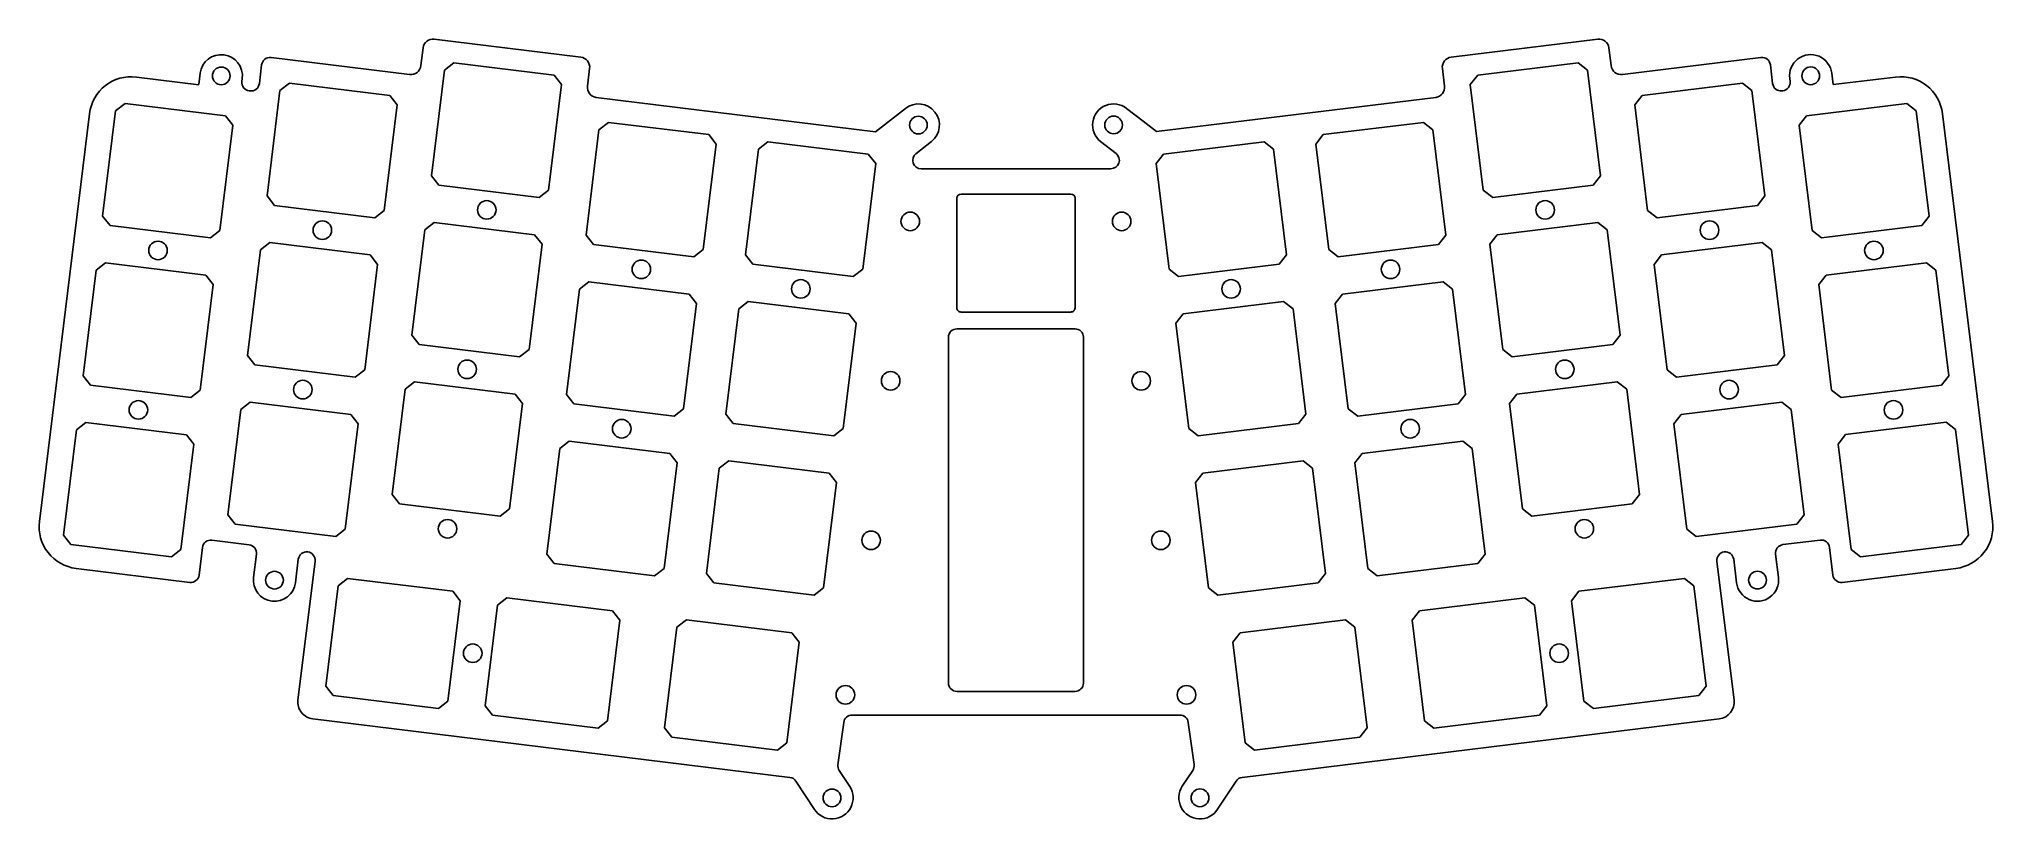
# Model space of a CAD drawing. Extents: x 7 to 239, y 4 to 96.
import ezdxf

# ---------------------------------------------------------------- set-up
doc = ezdxf.new("R2010")
doc.units = 0
doc.layers.add('BLACK', color=7, linetype='CONTINUOUS')

msp = doc.modelspace()

# ---------------------------------------------------------------- linework, layer by layer
at = {"layer": 'BLACK', "linetype": 'CONTINUOUS'}
for p, q in [((54.157906, 96.004368), (71.527466, 93.871655)), ((174.711448, 93.875714), (192.081008, 96.008427)), ((33.416153, 90.736687), (33.689591, 92.963664)), ((34.804007, 93.834341), (51.225858, 91.817991)), ((52.563161, 92.862801), (52.82061, 94.959557)), ((56.466225, 93.190969), (55.35181, 92.320292)), ((68.376779, 91.728537), (56.466225, 93.190969)), ((189.762698, 93.190969), (177.852144, 91.728537)), ((189.762698, 93.190969), (190.877113, 92.320292)), ((193.418304, 94.963616), (193.675753, 92.86686)), ((195.013056, 91.82205), (211.434907, 93.8384)), ((212.549323, 92.967723), (212.822761, 90.740746)), ((18.84751, 91.51431), (26.240876, 90.606519)), ((26.407118, 91.960448), (26.24132, 90.610136)), ((31.351034, 90.990252), (31.394962, 91.348018)), ((36.977818, 90.785579), (35.863403, 89.914902)), ((48.888372, 89.323147), (36.977818, 90.785579)), ((55.35181, 92.320292), (53.816256, 79.814211)), ((67.711902, 78.10804), (69.247456, 90.614121)), ((69.247456, 90.614121), (68.376779, 91.728537)), ((72.572278, 92.534357), (72.314828, 90.437602)), ((173.924086, 90.441661), (173.666636, 92.538416)), ((176.981467, 90.614121), (177.852144, 91.728537)), ((176.981467, 90.614121), (178.517021, 78.10804)), ((192.412667, 79.814211), (190.877113, 92.320292)), ((209.251105, 90.785579), (197.340551, 89.323147)), ((209.251105, 90.785579), (210.36552, 89.914902)), ((214.843952, 91.352077), (214.88788, 90.994311)), ((219.997594, 90.614195), (219.831796, 91.964507)), ((219.998038, 90.610578), (227.391404, 91.518369)), ((17.489411, 88.380189), (16.374996, 87.509512)), ((29.399965, 86.917757), (17.489411, 88.380189)), ((32.22171, 89.875836), (32.301737, 89.86601)), ((35.863403, 89.914902), (34.327849, 77.408821)), ((48.223495, 75.70265), (49.759049, 88.208731)), ((49.759049, 88.208731), (48.888372, 89.323147)), ((73.359641, 89.100304), (106.47762, 85.033926)), ((139.761294, 85.037985), (172.879273, 89.104363)), ((196.469874, 88.208731), (197.340551, 89.323147)), ((196.469874, 88.208731), (198.005428, 75.70265)), ((211.901074, 77.408821), (210.36552, 89.914902)), ((213.937177, 89.870069), (214.017204, 89.879895)), ((228.739512, 88.380189), (216.828958, 86.917757)), ((228.739512, 88.380189), (229.853927, 87.509512)), ((7.338548, 38.808886), (13.275432, 87.160926)), ((16.374996, 87.509512), (14.839442, 75.003431)), ((28.735088, 73.29726), (30.270642, 85.803341)), ((30.270642, 85.803341), (29.399965, 86.917757)), ((74.793826, 86.142357), (73.679411, 85.27168)), ((86.70438, 84.679925), (74.793826, 86.142357)), ((106.47762, 85.033926), (110, 87.791113)), ((136.238914, 87.795175), (138.184192, 86.270154)), ((138.184192, 86.270154), (139.761294, 85.037985)), ((171.435096, 86.142357), (159.524542, 84.679925)), ((171.435096, 86.142357), (172.549511, 85.27168)), ((215.958281, 85.803341), (216.828958, 86.917757)), ((215.958281, 85.803341), (217.493835, 73.29726)), ((231.389481, 75.003431), (229.853927, 87.509512)), ((232.963482, 87.164985), (238.900366, 38.812945)), ((73.679411, 85.27168), (72.143857, 72.765599)), ((86.039503, 71.059428), (87.575057, 83.565509)), ((87.575057, 83.565509), (86.70438, 84.679925)), ((93.70183, 83.820746), (92.587415, 82.950069)), ((105.612384, 82.358314), (93.70183, 83.820746)), ((113.084838, 83.856171), (111.254292, 82.426396)), ((134.985689, 82.429622), (133.154076, 83.86023)), ((152.527092, 83.820746), (140.616538, 82.358314)), ((152.527092, 83.820746), (153.641507, 82.950069)), ((158.653865, 83.565509), (159.524542, 84.679925)), ((158.653865, 83.565509), (160.189419, 71.059428)), ((174.085065, 72.765599), (172.549511, 85.27168)), ((92.587415, 82.950069), (91.051861, 70.443988)), ((104.947507, 68.737817), (106.483061, 81.243898)), ((106.483061, 81.243898), (105.612384, 82.358314)), ((139.745861, 81.243898), (140.616538, 82.358314)), ((139.745861, 81.243898), (141.281415, 68.737817)), ((155.177061, 70.443988), (153.641507, 82.950069)), ((54.686933, 78.699795), (53.816256, 79.814211)), ((111.869988, 80.638301), (134.370279, 80.641527)), ((191.54199, 78.699795), (192.412667, 79.814211)), ((35.198526, 76.294405), (34.327849, 77.408821)), ((54.686933, 78.699795), (66.597487, 77.237363)), ((67.711902, 78.10804), (66.597487, 77.237363)), ((116.114461, 64.141943), (116.114461, 77.141943)), ((116.614461, 77.641943), (129.614461, 77.641943)), ((130.114461, 77.141943), (130.114461, 64.141943)), ((178.517021, 78.10804), (179.631436, 77.237363)), ((179.631436, 77.237363), (191.54199, 78.699795)), ((211.030397, 76.294405), (211.901074, 77.408821)), ((15.710119, 73.889015), (14.839442, 75.003431)), ((35.198526, 76.294405), (47.10908, 74.831973)), ((48.223495, 75.70265), (47.10908, 74.831973)), ((54.144614, 74.282965), (53.030199, 73.412288)), ((66.055168, 72.820533), (54.144614, 74.282965)), ((192.084309, 74.282965), (180.173755, 72.820533)), ((192.084309, 74.282965), (193.198724, 73.412288)), ((198.005428, 75.70265), (199.119843, 74.831973)), ((199.119843, 74.831973), (211.030397, 76.294405)), ((230.518804, 73.889015), (231.389481, 75.003431)), ((15.710119, 73.889015), (27.620673, 72.426583)), ((28.735088, 73.29726), (27.620673, 72.426583)), ((34.656207, 71.877575), (33.541792, 71.006898)), ((46.566761, 70.415143), (34.656207, 71.877575)), ((53.030199, 73.412288), (51.494645, 60.906207)), ((66.925845, 71.706117), (66.055168, 72.820533)), ((73.014534, 71.651183), (72.143857, 72.765599)), ((173.214388, 71.651183), (174.085065, 72.765599)), ((179.303078, 71.706117), (180.173755, 72.820533)), ((194.734278, 60.906207), (193.198724, 73.412288)), ((211.572716, 71.877575), (199.662162, 70.415143)), ((211.572716, 71.877575), (212.687131, 71.006898)), ((217.493835, 73.29726), (218.60825, 72.426583)), ((218.60825, 72.426583), (230.518804, 73.889015)), ((33.541792, 71.006898), (32.006238, 58.500817)), ((47.437438, 69.300727), (46.566761, 70.415143)), ((65.390291, 59.200036), (66.925845, 71.706117)), ((73.014534, 71.651183), (84.925088, 70.188751)), ((86.039503, 71.059428), (84.925088, 70.188751)), ((91.922538, 69.329572), (91.051861, 70.443988)), ((154.306384, 69.329572), (155.177061, 70.443988)), ((160.189419, 71.059428), (161.303834, 70.188751)), ((161.303834, 70.188751), (173.214388, 71.651183)), ((179.303078, 71.706117), (180.838632, 59.200036)), ((198.791485, 69.300727), (199.662162, 70.415143)), ((214.222685, 58.500817), (212.687131, 71.006898)), ((14.053385, 68.601508), (12.517831, 56.095427)), ((15.1678, 69.472185), (14.053385, 68.601508)), ((27.078354, 68.009753), (15.1678, 69.472185)), ((27.949031, 66.895337), (27.078354, 68.009753)), ((45.901884, 56.794646), (47.437438, 69.300727)), ((72.472215, 67.234353), (71.3578, 66.363676)), ((84.382769, 65.771921), (72.472215, 67.234353)), ((91.922538, 69.329572), (103.833092, 67.86714)), ((104.947507, 68.737817), (103.833092, 67.86714)), ((141.281415, 68.737817), (142.39583, 67.86714)), ((142.39583, 67.86714), (154.306384, 69.329572)), ((173.756707, 67.234353), (161.846153, 65.771921)), ((173.756707, 67.234353), (174.871122, 66.363676)), ((198.791485, 69.300727), (200.327039, 56.794646)), ((218.279892, 66.895337), (219.150569, 68.009753)), ((231.061123, 69.472185), (219.150569, 68.009753)), ((231.061123, 69.472185), (232.175538, 68.601508)), ((233.711092, 56.095427), (232.175538, 68.601508)), ((26.413477, 54.389256), (27.949031, 66.895337)), ((71.3578, 66.363676), (69.822246, 53.857595)), ((85.253446, 64.657505), (84.382769, 65.771921)), ((91.380219, 64.912742), (90.265804, 64.042065)), ((103.290773, 63.45031), (91.380219, 64.912742)), ((154.848703, 64.912742), (142.938149, 63.45031)), ((154.848703, 64.912742), (155.963118, 64.042065)), ((160.975476, 64.657505), (161.846153, 65.771921)), ((176.406676, 53.857595), (174.871122, 66.363676)), ((218.279892, 66.895337), (219.815446, 54.389256)), ((83.717892, 52.151424), (85.253446, 64.657505)), ((90.265804, 64.042065), (88.73025, 51.535984)), ((104.16145, 62.335894), (103.290773, 63.45031)), ((129.614461, 63.641943), (116.614461, 63.641943)), ((142.067472, 62.335894), (142.938149, 63.45031)), ((157.498672, 51.535984), (155.963118, 64.042065)), ((160.975476, 64.657505), (162.51103, 52.151424)), ((52.365322, 59.791791), (51.494645, 60.906207)), ((102.625896, 49.829813), (104.16145, 62.335894)), ((115.115681, 19.651868), (115.115681, 60.651868)), ((116.115681, 61.651868), (130.115681, 61.651868)), ((131.115681, 60.651868), (131.11568, 19.65187)), ((142.067472, 62.335894), (143.603026, 49.829813)), ((193.863601, 59.791791), (194.734278, 60.906207)), ((32.876915, 57.386401), (32.006238, 58.500817)), ((52.365322, 59.791791), (64.275876, 58.329359)), ((65.390291, 59.200036), (64.275876, 58.329359)), ((180.838632, 59.200036), (181.953047, 58.329359)), ((181.953047, 58.329359), (193.863601, 59.791791)), ((213.352008, 57.386401), (214.222685, 58.500817)), ((13.388508, 54.981011), (12.517831, 56.095427)), ((32.876915, 57.386401), (44.787469, 55.923969)), ((45.901884, 56.794646), (44.787469, 55.923969)), ((200.327039, 56.794646), (201.441454, 55.923969)), ((201.441454, 55.923969), (213.352008, 57.386401)), ((232.840415, 54.981011), (233.711092, 56.095427)), ((13.388508, 54.981011), (25.299062, 53.518579)), ((26.413477, 54.389256), (25.299062, 53.518579)), ((50.708588, 54.504284), (49.173034, 41.998203)), ((51.823003, 55.374961), (50.708588, 54.504284)), ((63.733557, 53.912529), (51.823003, 55.374961)), ((64.604234, 52.798113), (63.733557, 53.912529)), ((70.692923, 52.743179), (69.822246, 53.857595)), ((175.535999, 52.743179), (176.406676, 53.857595)), ((181.624689, 52.798113), (182.495366, 53.912529)), ((194.40592, 55.374961), (182.495366, 53.912529)), ((194.40592, 55.374961), (195.520335, 54.504284)), ((197.055889, 41.998203), (195.520335, 54.504284)), ((219.815446, 54.389256), (220.929861, 53.518579)), ((220.929861, 53.518579), (232.840415, 54.981011)), ((31.220181, 52.098894), (29.684627, 39.592813)), ((32.334596, 52.969571), (31.220181, 52.098894)), ((44.24515, 51.507139), (32.334596, 52.969571)), ((45.115827, 50.392723), (44.24515, 51.507139)), ((63.06868, 40.292032), (64.604234, 52.798113)), ((70.692923, 52.743179), (82.603477, 51.280747)), ((83.717892, 52.151424), (82.603477, 51.280747)), ((89.600927, 50.421568), (88.73025, 51.535984)), ((156.627995, 50.421568), (157.498672, 51.535984)), ((162.51103, 52.151424), (163.625445, 51.280747)), ((163.625445, 51.280747), (175.535999, 52.743179)), ((181.624689, 52.798113), (183.160243, 40.292032)), ((201.113096, 50.392723), (201.983773, 51.507139)), ((213.894327, 52.969571), (201.983773, 51.507139)), ((213.894327, 52.969571), (215.008742, 52.098894)), ((216.544296, 39.592813), (215.008742, 52.098894)), ((11.737942, 49.692684), (10.202388, 37.186603)), ((12.852357, 50.563361), (11.737942, 49.692684)), ((24.762911, 49.100929), (12.852357, 50.563361)), ((25.633588, 47.986513), (24.762911, 49.100929)), ((43.580273, 37.886642), (45.115827, 50.392723)), ((89.600927, 50.421568), (101.511481, 48.959136)), ((102.625896, 49.829813), (101.511481, 48.959136)), ((143.603026, 49.829813), (144.717441, 48.959136)), ((144.717441, 48.959136), (156.627995, 50.421568)), ((201.113096, 50.392723), (202.64865, 37.886642)), ((220.602871, 47.990547), (221.473548, 49.104963)), ((233.384102, 50.567395), (221.473548, 49.104963)), ((233.384102, 50.567395), (234.498517, 49.696718)), ((236.034071, 37.190637), (234.498517, 49.696718)), ((24.098034, 35.480432), (25.633588, 47.986513)), ((69.036189, 47.455672), (67.500635, 34.949591)), ((70.150604, 48.326349), (69.036189, 47.455672)), ((82.061158, 46.863917), (70.150604, 48.326349)), ((82.931835, 45.749501), (82.061158, 46.863917)), ((163.297087, 45.749501), (164.167764, 46.863917)), ((176.078318, 48.326349), (164.167764, 46.863917)), ((176.078318, 48.326349), (177.192733, 47.455672)), ((178.728287, 34.949591), (177.192733, 47.455672)), ((220.602871, 47.990547), (222.138425, 35.484466)), ((81.396281, 33.24342), (82.931835, 45.749501)), ((87.944193, 45.134061), (86.408639, 32.62798)), ((89.058608, 46.004738), (87.944193, 45.134061)), ((100.969162, 44.542306), (89.058608, 46.004738)), ((101.839839, 43.42789), (100.969162, 44.542306)), ((144.389083, 43.42789), (145.25976, 44.542306)), ((157.170314, 46.004738), (145.25976, 44.542306)), ((157.170314, 46.004738), (158.284729, 45.134061)), ((159.820283, 32.62798), (158.284729, 45.134061)), ((163.297087, 45.749501), (164.832641, 33.24342)), ((50.043711, 40.883787), (49.173034, 41.998203)), ((100.304285, 30.921809), (101.839839, 43.42789)), ((144.389083, 43.42789), (145.924637, 30.921809)), ((196.185212, 40.883787), (197.055889, 41.998203)), ((30.555304, 38.478397), (29.684627, 39.592813)), ((50.043711, 40.883787), (61.954265, 39.421355)), ((63.06868, 40.292032), (61.954265, 39.421355)), ((183.160243, 40.292032), (184.274658, 39.421355)), ((184.274658, 39.421355), (196.185212, 40.883787)), ((215.673619, 38.478397), (216.544296, 39.592813)), ((11.073065, 36.072187), (10.202388, 37.186603)), ((30.555304, 38.478397), (42.465858, 37.015965)), ((43.580273, 37.886642), (42.465858, 37.015965)), ((202.64865, 37.886642), (203.763065, 37.015965)), ((203.763065, 37.015965), (215.673619, 38.478397)), ((235.163394, 36.076221), (236.034071, 37.190637)), ((11.073065, 36.072187), (22.983619, 34.609755)), ((24.098034, 35.480432), (22.983619, 34.609755)), ((26.672222, 35.726426), (26.270456, 32.454301)), ((27.786638, 36.597103), (32.199709, 36.055246)), ((32.727882, 32.151357), (33.070386, 34.94083)), ((68.371312, 33.835175), (67.500635, 34.949591)), ((177.85761, 33.835175), (178.728287, 34.949591)), ((213.168528, 34.944889), (213.511032, 32.155416)), ((214.039205, 36.059305), (218.452276, 36.601162)), ((219.968458, 32.45836), (219.566692, 35.730485)), ((222.138425, 35.484466), (223.25284, 34.613789)), ((223.25284, 34.613789), (235.163394, 36.076221)), ((25.15604, 31.583624), (11.691932, 33.236808)), ((38.033117, 34.331483), (37.690613, 31.54201)), ((37.997035, 17.627173), (40.018144, 34.087788)), ((68.371312, 33.835175), (80.281866, 32.372743)), ((81.396281, 33.24342), (80.281866, 32.372743)), ((87.279316, 31.513564), (86.408639, 32.62798)), ((158.949606, 31.513564), (159.820283, 32.62798)), ((164.832641, 33.24342), (165.947056, 32.372743)), ((165.947056, 32.372743), (177.85761, 33.835175)), ((206.22077, 34.091847), (208.241879, 17.631232)), ((208.548301, 31.546069), (208.205797, 34.335542)), ((234.546982, 33.240867), (221.082874, 31.587683)), ((42.745247, 31.188475), (41.282815, 19.277921)), ((42.745247, 31.188475), (43.859663, 32.059152)), ((56.365744, 30.523598), (43.859663, 32.059152)), ((57.236421, 29.409183), (56.365744, 30.523598)), ((87.279316, 31.513564), (99.18987, 30.051132)), ((100.304285, 30.921809), (99.18987, 30.051132)), ((145.924637, 30.921809), (147.039052, 30.051132)), ((147.039052, 30.051132), (158.949606, 31.513564)), ((188.992502, 29.409183), (189.863179, 30.523598)), ((202.36926, 32.059152), (189.863179, 30.523598)), ((203.483676, 31.188475), (202.36926, 32.059152)), ((204.946108, 19.277921), (203.483676, 31.188475)), ((55.773989, 17.498629), (57.236421, 29.409183)), ((61.653252, 28.866867), (60.19082, 16.956313)), ((61.653252, 28.866867), (62.767668, 29.737544)), ((75.273749, 28.20199), (62.767668, 29.737544)), ((76.144426, 27.087575), (75.273749, 28.20199)), ((170.084497, 27.087575), (170.955174, 28.20199)), ((183.461255, 29.737544), (170.955174, 28.20199)), ((184.575671, 28.866867), (183.461255, 29.737544)), ((186.038103, 16.956313), (184.575671, 28.866867)), ((188.992502, 29.409183), (190.454934, 17.498629)), ((74.681994, 15.177021), (76.144426, 27.087575)), ((82.924757, 26.255055), (81.462325, 14.344501)), ((82.924757, 26.255055), (84.039173, 27.125732)), ((96.545254, 25.590178), (84.039173, 27.125732)), ((97.415931, 24.475763), (96.545254, 25.590178)), ((148.812992, 24.475763), (149.683669, 25.590178)), ((162.18975, 27.125732), (149.683669, 25.590178)), ((163.304166, 26.255055), (162.18975, 27.125732)), ((164.766598, 14.344501), (163.304166, 26.255055)), ((170.084497, 27.087575), (171.546929, 15.177021)), ((95.953499, 12.565209), (97.415931, 24.475763)), ((148.812992, 24.475763), (150.275424, 12.565209)), ((42.153492, 18.163506), (41.282815, 19.277921)), ((130.115681, 18.651867), (116.115681, 18.651867)), ((204.075431, 18.163506), (204.946108, 19.277921)), ((42.153492, 18.163506), (54.659573, 16.627952)), ((54.659573, 16.627952), (55.773989, 17.498629)), ((61.061497, 15.841898), (60.19082, 16.956313)), ((185.167426, 15.841898), (186.038103, 16.956313)), ((191.56935, 16.627952), (190.454934, 17.498629)), ((191.56935, 16.627952), (204.075431, 18.163506)), ((39.738388, 15.398341), (96.319971, 8.450997)), ((61.061497, 15.841898), (73.567578, 14.306344)), ((73.567578, 14.306344), (74.681994, 15.177021)), ((82.333002, 13.230086), (81.462325, 14.344501)), ((102.016731, 9.963428), (102.689739, 14.982986)), ((103.680779, 15.850098), (142.557627, 15.853636)), ((143.548839, 14.986601), (144.222183, 9.967487)), ((149.918943, 8.455056), (206.500526, 15.4024)), ((163.895921, 13.230086), (164.766598, 14.344501)), ((172.661345, 14.306344), (171.546929, 15.177021)), ((172.661345, 14.306344), (185.167426, 15.841898)), ((82.333002, 13.230086), (94.839083, 11.694532)), ((94.839083, 11.694532), (95.953499, 12.565209)), ((151.38984, 11.694532), (150.275424, 12.565209)), ((151.38984, 11.694532), (163.895921, 13.230086)), ((102.170043, 9.284591), (103.400544, 7.396252)), ((142.83837, 7.400311), (144.068871, 9.28865)), ((99.21173, 4.666082), (97.035869, 8.00448)), ((149.203045, 8.008539), (147.027184, 4.670141))]:
    msp.add_line(p, q, dxfattribs=at)
at = {"layer": 'BLACK'}
for centre, radius in [((28.90104, 91.654233), 1.05), ((217.337874, 91.658292), 1.05), ((111.542419, 85.823643), 1.05), ((134.696495, 85.827702), 1.05), ((60.377216, 75.759348), 1.1), ((185.851704, 75.75935), 1.1), ((40.888813, 73.353957), 1.1), ((110.584966, 74.392938), 1.1), ((135.643956, 74.392938), 1.1), ((205.340109, 73.353957), 1.1), ((21.400406, 70.948563), 1.1), ((224.828514, 70.948565), 1.1), ((78.704821, 68.710733), 1.1), ((167.524101, 68.710733), 1.1), ((97.606657, 66.389939), 1.1), ((148.622263, 66.389941), 1.1), ((58.04944, 56.852163), 1.1), ((188.17948, 56.852165), 1.1), ((108.263357, 55.484932), 1.1), ((137.965565, 55.484932), 1.1), ((38.567201, 54.445947), 1.1), ((207.661719, 54.445949), 1.1), ((19.07879, 52.04056), 1.1), ((227.15013, 52.040562), 1.1), ((76.37704, 49.803545), 1.1), ((169.85188, 49.803547), 1.1), ((55.72783, 37.944154), 1.1), ((105.941744, 36.576927), 1.1), ((140.287178, 36.576927), 1.1), ((190.50109, 37.944156), 1.1), ((35.209247, 31.846684), 1.050001), ((211.029667, 31.850743), 1.050001), ((58.71362, 23.182747), 1.1), ((187.515303, 23.182747), 1.1), ((102.89313, 18.249327), 1.1), ((143.335792, 18.249327), 1.1), ((101.306129, 6.031178), 1.050001), ((144.932785, 6.035237), 1.050001)]:
    msp.add_circle(centre, radius, dxfattribs=at)
for centre, radius, start, end in [((54.011853, 94.813072), 1.200216, 83.01041777, 172.98968103), ((192.227142, 94.817236), 1.200121, 7.00582056, 96.99408064), ((28.901039, 91.65423), 2.512651, -6.99992666, 172.99993199), ((34.682116, 92.841822), 0.999976, 82.99860817, 173.00137889), ((51.371986, 93.009199), 1.200137, -96.99369206, -7.00660656), ((71.38109, 92.680498), 1.200118, -6.99436698, 82.99444748), ((174.85778, 92.68459), 1.20008, -262.99625718, -173.00382333), ((194.867019, 93.013376), 1.200243, -172.98831348, -83.0113879), ((211.556803, 92.845889), 0.999969, 6.99821009, 97.00180286), ((217.337873, 91.658299), 2.512651, -353.00014204, -172.99986328), ((18.238297, 86.551407), 5.000155, 83.00176857, 172.99822567), ((32.343594, 90.868394), 1.000013, -186.9993021, -97.00077469), ((32.423578, 90.858593), 1.000032, -96.99818126, -7.00183168), ((73.505684, 90.291206), 1.199822, -187.0084331, -96.99145647), ((172.733186, 90.295298), 1.19986, -83.00673306, 7.00662263), ((213.815379, 90.862708), 1.000083, -172.99526334, -83.00472371), ((213.895277, 90.872486), 1.000051, -82.99705345, 6.99713025), ((228.00066, 86.555523), 5.000104, 7.0011933, 96.99881246), ((111.54238, 85.823612), 2.5, -51.90383053, 128.09389954), ((134.696491, 85.827704), 2.5, -308.09512858, -128.09494042), ((111.869884, 81.638315), 1.000013, -232.00563709, -89.99404686), ((134.370191, 81.641508), 0.999981, -89.99499379, 52.01106434), ((116.614496, 77.141908), 0.500036, 90.00406771, 179.99593229), ((129.614453, 77.141936), 0.500008, 0.00085942, 89.99914058), ((116.614453, 64.141936), 0.499993, -180.00085945, -89.99914055), ((129.614496, 64.141908), 0.499965, -90.00406829, 0.00406829), ((116.115669, 60.65188), 0.999988, -270.00068756, -179.99931244), ((130.115701, 60.651888), 0.99998, -0.00114594, 90.00114594), ((12.301093, 38.199395), 4.999834, -187.00190954, -96.99809623), ((233.937778, 38.203487), 4.999872, -83.00146935, 7.00147511), ((27.664668, 35.604685), 0.999886, 82.99342847, 173.00655858), ((32.077759, 35.062638), 1.000072, -6.99591269, 82.99589974), ((39.025625, 34.209596), 0.999965, -6.99667705, 172.99663027), ((207.213283, 34.2137), 0.999965, -352.99921336, -173.00073987), ((214.161001, 35.066816), 0.999935, -263.00375855, -172.9962285), ((218.574202, 35.60869), 0.999934, 6.99622348, 97.00378946), ((25.277887, 32.576199), 1.000026, -96.99855337, -7.00145957), ((220.96107, 32.580315), 1.000076, -172.99563541, -83.00435164), ((35.209248, 31.846691), 2.5, -186.99985083, -7.00015493), ((211.029671, 31.850698), 2.5, -173.00102673, 7.00103249), ((116.115951, 19.652138), 1.000271, -179.98456297, -90.01549433), ((130.115617, 19.651929), 1.000062, -89.99639058, -0.00338024), ((39.982087, 17.383403), 1.999964, -187.00105482, -96.99899005), ((206.256784, 17.387495), 2.000002, -82.99992394, 6.99996881), ((103.680877, 14.85009), 1.000008, 90.00563121, 172.36307561), ((142.557687, 14.853602), 1.000035, 7.64271112, 90.0034799), ((103.007879, 9.830544), 1.000017, -187.63620466, -146.91087171), ((143.231086, 9.834591), 0.999967, -33.09019285, 7.63726923), ((96.198076, 7.458408), 1.000046, 33.09624873, 82.99885553), ((101.306155, 6.031138), 2.500001, -146.90605766, 33.0961908), ((144.932768, 6.035214), 2.500001, -213.09574612, -33.09438702), ((150.040809, 7.462513), 0.999997, 96.99984316, 146.90505259)]:
    msp.add_arc(centre, radius, start, end, dxfattribs=at)

doc.saveas('drawing.dxf')
